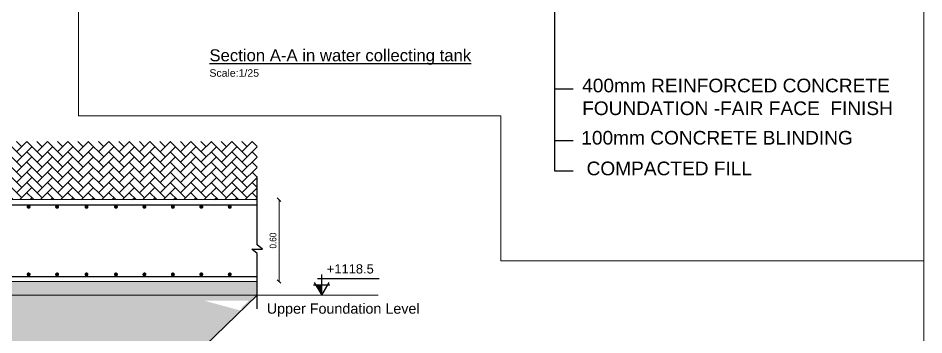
# Model space of a CAD drawing. Header units: metres. Extents: x -55 to 193, y -43 to 92.
# Drawn here: x 145.07 to 171.59, y -16.13 to -6.85 of the extents above; entities that cross this region are included whole.
import ezdxf
from ezdxf.enums import TextEntityAlignment as Align

# ---------------------------------------------------------------- set-up
doc = ezdxf.new("R2010")
doc.units = ezdxf.units.M
doc.header["$MEASUREMENT"] = 0
for name, color, linetype in [('A-LEVELS', 9, 'Continuous'), ('S-BAR DOT', 6, 'Continuous'), ('S-CONCRETE PLANS', 4, 'Continuous'), ('S-HATCH', 9, 'Continuous'), ('S-Leaders', 137, 'Continuous'), ('S-Steel', 3, 'Continuous'), ('S-SYMPOLS', 6, 'Continuous'), ('S-TEXT SUB TITLE', 2, 'Continuous'), ('S-Text-General', 7, 'Continuous')]:
    doc.layers.add(name, color=color, linetype=linetype)
for name, color, linetype, lineweight in [('S-CONCRETE', 2, 'Continuous', 15), ('S-DIMENSIONS', 134, 'Continuous', 13), ('S-TEXT-STEEL', 255, 'Continuous', 15)]:
    doc.layers.add(name, color=color, linetype=linetype, lineweight=lineweight)
doc.styles.add('ARIAL', font='arial.ttf')
doc.styles.add('Site 1-200 (m)', font='arial.ttf', dxfattribs={"width": 0.85, "height": 0.2})
doc.styles.add('Tahoma', font='arial.ttf')
doc.dimstyles.new('1-25--', dxfattribs={"dimtxt": 0.36, "dimasz": 0.1, "dimexe": 0.144, "dimexo": 0.144, "dimgap": 0.072, "dimtad": 1, "dimlfac": 0.25, "dimzin": 1, "dimdsep": 46, "dimtxsty": 'Site 1-200 (m)', "dimblk": 'OBLIQUE', "dimcen": 90, "dimse1": 1, "dimse2": 1, "dimclrd": 256, "dimclrt": 256, "dimadec": 3, "dimazin": 0, "dimtfac": 1, "dimtix": 1, "dimtmove": 2, "dimatfit": 3, "dimfxl": 0.144, "dimtolj": 1, "dimlwd": -1, "dimarcsym": 0})

# ---------------------------------------------------------------- blocks, each defined once
blk = doc.blocks.new('LEV')
at = {"layer": 'A-LEVELS'}
blk.add_hatch(color=254, dxfattribs=at).paths.add_polyline_path([(0.117, 0.203), (0, 0.203), (0, 0)])
for p, q in [((0, 0), (0, 0.405)), ((0.081, 0.324), (-1.119, 0.324)), ((0, 0.203), (-0.162, 0.203)), ((0, 0), (-0.145, 0.251)), ((0.145, 0.251), (0, 0)), ((0.162, 0.203), (0, 0.203))]:
    blk.add_line(p, q, dxfattribs=at)
blk = doc.blocks.new('ELEVATION LEVEL')
at = {"layer": 'A-LEVELS', "xscale": -1}
blk.add_blockref('LEV', (0, 0), dxfattribs=at)
at = {"layer": 'A-LEVELS', "style": 'ARIAL'}
blk.add_attdef('+651.35', (0.113, 0.425), '', height=0.22, rotation=359.9993, dxfattribs=at)
blk = doc.blocks.new('_OBLIQUE')
at = {"color": 0, "linetype": 'ByBlock'}
blk.add_line((-0.5, -0.5), (0.5, 0.5), dxfattribs=at)
blk = doc.blocks.new('*D111')
at = {"layer": 'S-DIMENSIONS', "transparency": 16777216}
blk.add_line((152.709, -14.567), (152.709, -12.167), dxfattribs=at)
at = {"layer": 'S-DIMENSIONS', "transparency": 16777216, "xscale": 0.1, "yscale": 0.1, "zscale": 0.1}
for p, rotation in [((152.709, -12.167), 90), ((152.709, -14.567), 270)]:
    blk.add_blockref('_OBLIQUE', p, dxfattribs=dict(at, rotation=rotation))
at = {"layer": 'S-DIMENSIONS', "transparency": 16777216, "insert": (152.535, -13.367), "char_height": 0.2, "attachment_point": 5, "rotation": 90, "style": 'Site 1-200 (m)'}
blk.add_mtext('\\A1;0.60', dxfattribs=at)

msp = doc.modelspace()

# ---------------------------------------------------------------- hatches: boundary and pattern name
at = {"layer": 'S-HATCH'}
h = msp.add_hatch(dxfattribs=at)
h.set_pattern_fill('AR-HBONE', color=256, scale=0.053, style=0)
h.set_pattern_definition([(45, (-6.07788, 15.018), (0, 0.29981328), [0.636, -0.212]), (135, (-5.92797, 15.1679), (0, 0.29981328), [0.636, -0.212])])
h.paths.add_polyline_path([(152.069, -10.462), (131.672, -10.462), (131.672, -12.167), (152.069, -12.167)])
at = {"layer": 'S-HATCH', "ltscale": 0.01}
h = msp.add_hatch(dxfattribs=at)
h.set_pattern_fill('AR-CONC', color=256, scale=0.05, style=0)
h.set_pattern_definition([(50, (25.12932, -159.31614), (0.3586301, -0.03137607), [0.0375, -0.4125]), (355, (25.12932, -159.31614), (-0.0693757, 0.3760961), [0.03, -0.33]), (100.45144, (25.1592, -159.31875), (0.2892544, 0.34472), [0.0318701, -0.35057106]), (46.1842, (25.1293, -159.21614), (0.5336207, -0.0827596), [0.05625, -0.61875]), (96.63564, (25.1738, -159.22303), (0.467331, 0.4870593), [0.0478052, -0.5258569]), (351.18416, (25.1293, -159.21614), (0.467331, 0.4870593), [0.045, -0.495]), (21, (25.17932, -159.24114), (0.29845353, -0.20130945), [0.0375, -0.4125]), (326, (25.17932, -159.24114), (0.1216577, 0.362575), [0.03, -0.33]), (71.45144, (25.2042, -159.2579), (0.4201112, 0.1612656), [0.0318701, -0.35057106]), (37.5, (25.12932, -159.31614), (0.00607993, 0.16644693), [0, -0.326, 0, -0.335, 0, -0.33125]), (7.5, (25.12932, -159.31614), (0.13153477, 0.19720586), [0, -0.191, 0, -0.3185, 0, -0.12625]), (327.5, (25.01782, -159.31614), (0.26691122, -0.01127744), [0, -0.125, 0, -0.39, 0, -0.5175]), (317.5, (24.96782, -159.31614), (0.29159308, 0.0500525), [0, -0.1625, 0, -0.259, 0, -0.3675])])
h.paths.add_polyline_path([(131.322, -14.567), (131.322, -14.967), (152.069, -14.967), (152.069, -14.567)])
at = {"layer": 'S-HATCH'}
h = msp.add_hatch(dxfattribs=at)
h.set_pattern_fill('GRAVEL', color=256, scale=1.5, style=0)
h.set_pattern_definition([(228.01279, (-4.99788, 16.518), (-12, -13.5), [0.201804, -19.978632]), (184.96974, (-5.132877, 16.368), (18, 1.5), [0.346302, -34.283887]), (132.51045, (-5.47788, 16.338), (15, -16.5), [0.244182, -24.174049]), (267.27369, (-6.06288, 15.963), (1.5, 30), [0.315357, -31.220337]), (292.833654, (-6.07788, 15.648), (-7.5, 18), [0.309232, -30.61406]), (357.27369, (-5.95788, 15.363), (-30, 1.5), [0.315357, -31.220337]), (37.69424, (-5.642877, 15.347997), (-19.5, -15), [0.417044, -41.287273]), (72.25533, (-5.312877, 15.602997), (10.5, 33), [0.393732, -38.979482]), (121.429566, (-5.19288, 15.978), (-12, 19.5), [0.316425, -31.32611]), (175.23636, (-5.35788, 16.248), (16.5, -1.5), [0.361248, -17.701144]), (222.397438, (-5.717877, 16.277997), (-18, -16.5), [0.467172, -46.250063]), (138.81407, (-4.57788, 15.948), (-10.5, 9), [0.159451, -15.785767]), (171.469234, (-4.69788, 16.053), (19.5, -3), [0.303356, -30.032267]), (225, (-4.9979, 16.098), (-2e-16, -1.5), [0.212132, -1.909189]), (203.19859, (-5.10288, 16.278), (7.5, 3), [0.114237, -11.309423]), (291.8014, (-5.20788, 16.233), (-1.5, 4.5), [0.161554, -7.916193]), (30.96376, (-5.14788, 16.083), (4.5, 3), [0.262394, -8.484034]), (161.56505, (-4.9229, 16.218), (3, -1.5), [0.189736, -4.55368]), (16.38954, (-6.07788, 16.233), (15, 4.5), [0.2658, -26.314268]), (70.346176, (-5.82288, 16.308), (-6, -16.5), [0.222992, -22.076112]), (293.19859, (-4.92288, 16.518), (-3, 7.5), [0.228472, -11.195187]), (343.61046, (-4.83288, 16.308), (-15, 4.5), [0.2658, -26.314268]), (339.44395, (-6.07788, 15.303), (-7.5, 3), [0.25632, -12.559686]), (294.77514, (-5.83788, 15.213), (-7.5, 16.5), [0.214767, -21.261965]), (66.80141, (-4.90788, 15.018), (3, 7.5), [0.228472, -11.195187]), (17.354025, (-4.81788, 15.228), (-19.5, -6), [0.251447, -24.893135]), (69.44395, (-5.64288, 15.018), (-3, -7.5), [0.12816, -12.687846]), (101.30993, (-4.99788, 15.018), (-1.5, 6), [0.076485, -7.572044]), (165.96376, (-5.01288, 15.093), (4.5, -1.5), [0.309233, -5.875426]), (186.009006, (-5.31288, 15.168), (15, 1.5), [0.286575, -28.370885]), (303.69007, (-5.14788, 15.948), (-1.5, 3), [0.216333, -5.191994]), (353.157227, (-5.027877, 15.767997), (25.5, -3), [0.377691, -37.391344]), (60.9454, (-4.65288, 15.723), (-6, -10.5), [0.154434, -15.289011]), (90, (-4.5779, 15.858), (-1.5, 1.5), [0.09, -1.41]), (120.25644, (-5.34288, 15.213), (6, -10.5), [0.208386, -20.63028]), (48.01279, (-5.44788, 15.393), (12, 13.5), [0.403608, -19.776828]), (0, (-5.1779, 15.693), (1.5, 1.5), [0.39, -1.11]), (325.304846, (-4.78788, 15.693), (15, -10.5), [0.237171, -23.479911]), (254.0546, (-4.59288, 15.558), (-1.5, -6), [0.218403, -10.701762]), (207.645975, (-4.652877, 15.348), (-28.5, -15), [0.355598, -35.204211]), (175.42608, (-4.967877, 15.182997), (-19.5, 1.5), [0.376198, -37.24361])])
h.paths.add_polyline_path([(152.069, -14.967), (131.672, -14.967), (131.672, -23.913), (139.922, -23.913), (140.272, -26.353)])
h.paths.add_polyline_path([(151.609, -15.332), (151.598, -15.421), (150.537, -15.131), (151.824, -15.131)], flags=16)

# ---------------------------------------------------------------- linework, layer by layer
at = {"layer": 'S-BAR DOT', "const_width": 0.06, "elevation": 546.243}
for points in [[(145.38, -12.405, -1), (145.38, -12.349, -1)], [(146.213, -12.405, -1), (146.213, -12.349, -1)], [(147.074, -12.405, -1), (147.074, -12.349, -1)], [(147.936, -12.405, -1), (147.936, -12.349, -1)], [(148.769, -12.405, -1), (148.769, -12.349, -1)], [(149.602, -12.405, -1), (149.602, -12.349, -1)], [(150.435, -12.405, -1), (150.435, -12.349, -1)], [(151.268, -12.405, -1), (151.268, -12.349, -1)], [(145.38, -14.329, 1), (145.38, -14.385, 1)], [(146.213, -14.329, 1), (146.213, -14.385, 1)], [(147.074, -14.329, 1), (147.074, -14.385, 1)], [(147.936, -14.329, 1), (147.936, -14.385, 1)], [(148.769, -14.329, 1), (148.769, -14.385, 1)], [(149.602, -14.329, 1), (149.602, -14.385, 1)], [(150.435, -14.329, 1), (150.435, -14.385, 1)], [(151.268, -14.329, 1), (151.268, -14.385, 1)]]:
    msp.add_lwpolyline(points, format="xyb", close=True, dxfattribs=at)
at = {"layer": 'S-CONCRETE'}
for p, q in [((131.322, -12.167, 546.245), (152.069, -12.167, 546.245)), ((131.322, -14.567, 546.245), (152.069, -14.567, 546.245)), ((131.322, -14.967, 546.245), (155.608, -14.967, 546.245))]:
    msp.add_line(p, q, dxfattribs=at)
at = {"layer": 'S-CONCRETE PLANS'}
msp.add_line((140.272, -26.353, 546.245), (152.069, -14.967, 546.245), dxfattribs=at)
at = {"layer": 'S-DIMENSIONS', "elevation": 26.423}
msp.add_lwpolyline([(90.785, 10.738), (171.585, 10.738), (171.585, -42.362), (90.785, -42.362)], close=True, dxfattribs=at)
at = {"layer": 'S-DIMENSIONS'}
msp.add_polyline3d([(146.839, 10.738, 26.423), (146.839, -9.714, 476.576), (159.205, -9.714, 476.576), (159.205, -13.963, 0), (171.585, -13.963, 0)], dxfattribs=at)
at = {"layer": 'S-Leaders'}
for p, q in [((160.776, -8.925, -476.138), (161.316, -8.925, -476.138)), ((160.776, -8.925, -476.138), (161.316, -8.925, -476.138)), ((160.776, -10.433, -476.138), (161.316, -10.433, -476.138)), ((160.776, -10.433, -476.138), (161.316, -10.433, -476.138)), ((160.776, -11.326, -476.138), (161.316, -11.326, -476.138)), ((160.776, -11.326, -476.138), (161.316, -11.326, -476.138))]:
    msp.add_line(p, q, dxfattribs=at)
at = {"layer": 'S-Leaders', "elevation": -476.138}
msp.add_lwpolyline([(160.776, -1.446), (160.776, -11.326)], dxfattribs=at)
at = {"layer": 'S-Steel', "elevation": 546.245}
for points in [[(131.474, -13.766), (131.474, -12.377, -0.414214), (131.534, -12.317), (152.069, -12.317)], [(131.537, -12.969), (131.537, -14.357, 0.414214), (131.597, -14.417), (152.069, -14.417)]]:
    msp.add_lwpolyline(points, format="xyb", dxfattribs=at)
at = {"layer": 'S-SYMPOLS', "elevation": 546.245}
msp.add_lwpolyline([(152.069, -15.363), (152.069, -13.749), (151.917, -13.622), (152.221, -13.622), (152.069, -13.49), (152.069, -11.492)], dxfattribs=at)

# ---------------------------------------------------------------- block references
at = {"layer": 'A-LEVELS'}
ref = msp.add_blockref('ELEVATION LEVEL', (153.958, -14.967, 546.245), dxfattribs=dict(at, xscale=1.5, yscale=1.5, zscale=1.5))
ref.add_attrib('+651.35', '+1118.5', (154.109, -14.33, 546.245), dxfattribs={"height": 0.27, "rotation": 359.9993, "style": 'ARIAL'})

# ---------------------------------------------------------------- texts
at = {"layer": 'S-TEXT SUB TITLE', "insert": (157.566, -7.763, 26.423), "char_height": 0.35, "width": 13.78777, "attachment_point": 2, "style": 'Tahoma'}
msp.add_mtext('\\pxql;{\\LSection A-A in water collecting tank\\P\\H0.62857x;\\lScale:1/25}', dxfattribs=at)
at = {"layer": 'S-Text-General', "ltscale": 0.05, "char_height": 0.4, "width": 9.9631, "attachment_point": 1, "style": 'ARIAL'}
for s, insert in [('400mm REINFORCED CONCRETE FOUNDATION -FAIR FACE  FINISH ', (161.583, -8.623)), ('100mm CONCRETE BLINDING', (161.558, -10.153, 908.118)), ('\\pxsm1.25;COMPACTED FILL', (161.712, -11.052, 908.118))]:
    msp.add_mtext(s, dxfattribs=dict(at, insert=insert))
at = {"layer": 'S-TEXT-STEEL', "style": 'Tahoma'}
msp.add_text('Upper Foundation Level', height=0.3, dxfattribs=at).set_placement((154.588, -15.508, 546.245), align=Align.CENTER)

# ---------------------------------------------------------------- dimensions: what is measured, and where the dimension line sits
at = {"layer": 'S-DIMENSIONS'}
dim = msp.add_linear_dim(base=(152.709, -12.167, 546.245), p1=(152.069, -14.567, 546.245), p2=(152.069, -12.167, 546.245), angle=90, dimstyle='1-25--', dxfattribs=at)
dim.commit()
dim.dimension.update_dxf_attribs({"geometry": '*D111', "text_midpoint": (152.535, -13.367, 546.245)})

doc.saveas('drawing.dxf')
